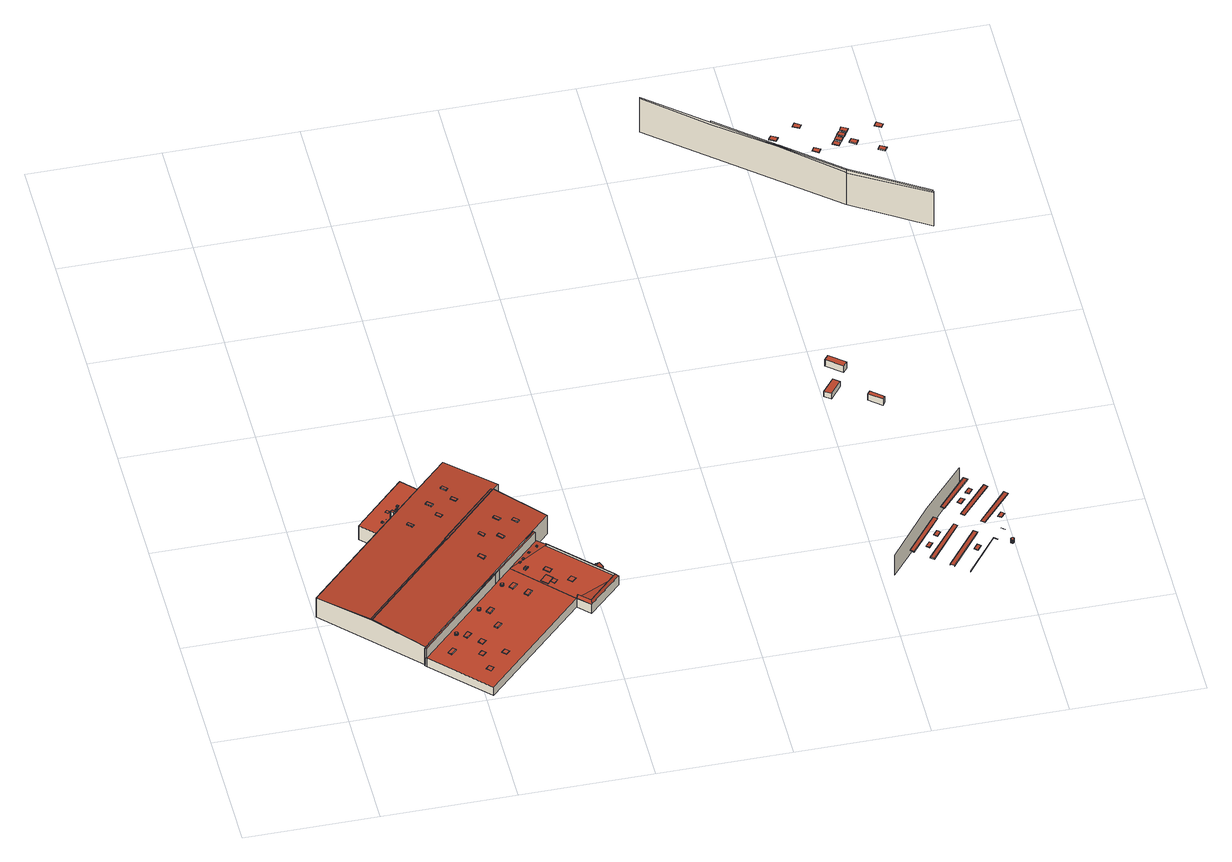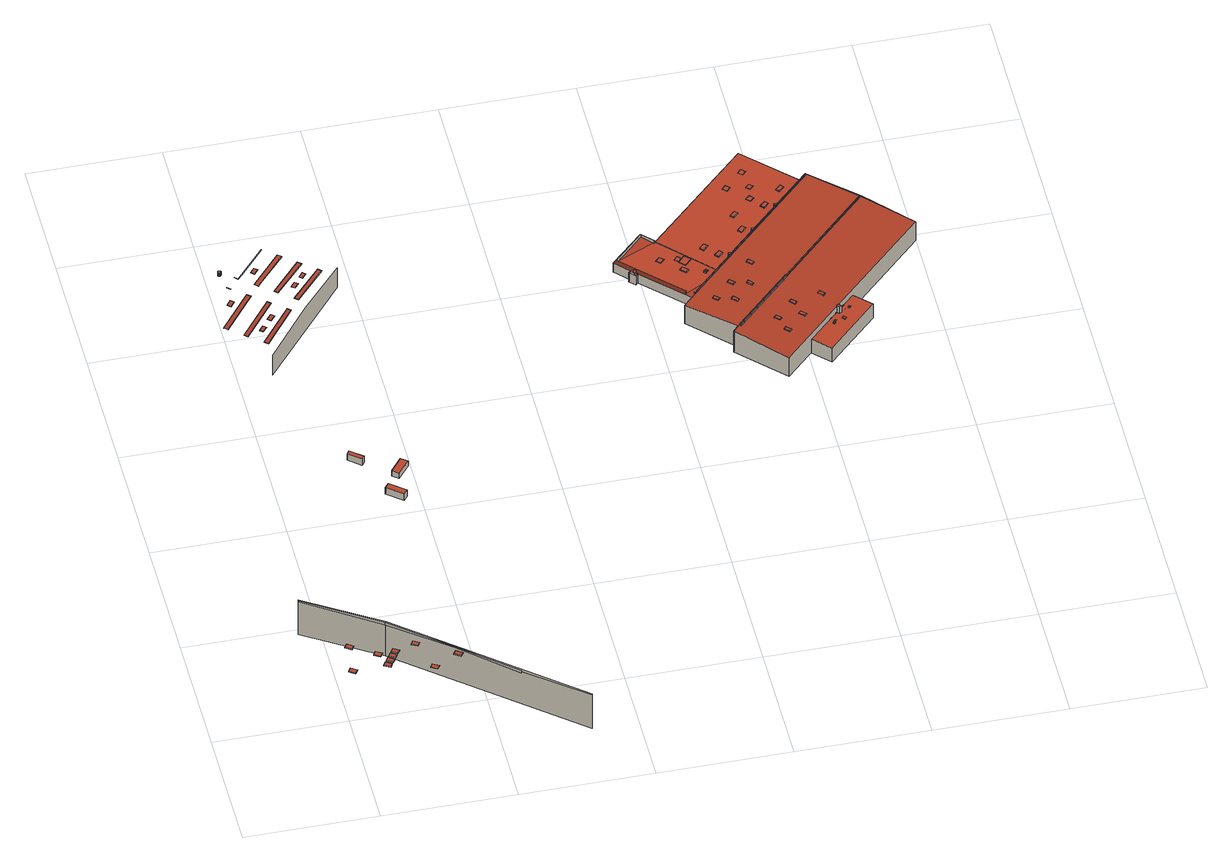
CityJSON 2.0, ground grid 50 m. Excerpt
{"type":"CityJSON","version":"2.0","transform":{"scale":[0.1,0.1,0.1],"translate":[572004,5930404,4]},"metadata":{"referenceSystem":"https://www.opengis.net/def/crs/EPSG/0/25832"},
"CityObjects":{
"building1":{"type":"Building","attributes":{"Grundfläche 2D":"3746.104297","Grundhöhe NN":"5.662"},"children":["building1-1","building1-2","building1-3","building1-4","building1-5","building1-6","building1-7","building1-8","building1-9","building1-10"],"geometry":[{"type":"Solid","lod":"3","boundaries":[[[[0,1,2]],[[3,4,0,2,5]],[[2,6,7,5]],[[8,9,10,11,12,13,14]],[[15,16,8,14,17]],[[18,19,20,21,22,23,24,25,26,27,28]],[[26,25,29]],[[26,29,30]],[[31,32,33,34,35,36,37,38,39,21,20]],[[35,29,36]],[[30,29,35]],[[7,6,37,36]],[[7,36,29,5]],[[25,3,5,29]],[[23,0,4,3,25,24]],[[12,11,22,21]],[[39,17,14,13,12,21]],[[15,17,39,38]],[[37,6,2,1,0,23,22,11,10,9,8,16,15,38]],[[40,41,42,19,18,28,27,26,43,44]],[[20,19,42,45]],[[31,20,45,46]],[[32,31,46,47]],[[48,49,35,34,33,32,47,50]],[[43,26,30,35,49]],[[40,44,43,49,48,50,47,46,45,42,41]]]],"semantics":{"surfaces":[{"type":"RoofSurface"},{"type":"WallSurface"},{"type":"GroundSurface"}],"values":[[0,0,0,0,0,0,0,0,0,0,0,1,1,1,1,1,1,1,1,1,1,1,1,1,1,2]]}}]},
"building1-1":{"type":"BuildingInstallation","parents":["building1"],"geometry":[{"type":"MultiSurface","lod":"3","boundaries":[[[51,52,53,54]],[[54,53,55,56]],[[51,54,56,57]],[[52,51,57,58]],[[53,52,58,55]]],"semantics":{"surfaces":[{"type":"RoofSurface"},{"type":"WallSurface"}],"values":[0,1,1,1,1]}}]},
"building1-2":{"type":"BuildingInstallation","parents":["building1"],"geometry":[{"type":"MultiSurface","lod":"3","boundaries":[[[59,60,61,62]],[[62,61,63,64]],[[59,62,64,65]],[[60,59,65,66]],[[61,60,66,63]]],"semantics":{"surfaces":[{"type":"RoofSurface"},{"type":"WallSurface"}],"values":[0,1,1,1,1]}}]},
"building1-3":{"type":"BuildingInstallation","parents":["building1"],"geometry":[{"type":"MultiSurface","lod":"3","boundaries":[[[67,68,69,70]],[[70,69,71,72]],[[67,70,72,73]],[[68,67,73,74]],[[69,68,74,71]]],"semantics":{"surfaces":[{"type":"RoofSurface"},{"type":"WallSurface"}],"values":[0,1,1,1,1]}}]},
"building1-4":{"type":"BuildingInstallation","parents":["building1"],"geometry":[{"type":"MultiSurface","lod":"3","boundaries":[[[75,76,77,78]],[[78,77,79,80]],[[75,78,80,81]],[[76,75,81,82]],[[77,76,82,79]]],"semantics":{"surfaces":[{"type":"RoofSurface"},{"type":"WallSurface"}],"values":[0,1,1,1,1]}}]},
"building1-5":{"type":"BuildingInstallation","parents":["building1"],"geometry":[{"type":"MultiSurface","lod":"3","boundaries":[[[83,84,85,86]],[[86,85,87,88]],[[83,86,88,89]],[[84,83,89,90]],[[85,84,90,87]]],"semantics":{"surfaces":[{"type":"RoofSurface"},{"type":"WallSurface"}],"values":[0,1,1,1,1]}}]},
"building1-6":{"type":"BuildingInstallation","parents":["building1"],"geometry":[{"type":"MultiSurface","lod":"3","boundaries":[[[91,92,93,94]],[[95,96,94,93]],[[91,94,96,97]],[[92,91,97,98]],[[98,95,93,92]]],"semantics":{"surfaces":[{"type":"RoofSurface"},{"type":"WallSurface"}],"values":[0,1,1,1,1]}}]},
"building1-7":{"type":"BuildingInstallation","parents":["building1"],"geometry":[{"type":"MultiSurface","lod":"3","boundaries":[[[99,100,101,102]],[[102,101,103,104]],[[99,102,104,105]],[[100,99,105,106]],[[101,100,106,103]]],"semantics":{"surfaces":[{"type":"RoofSurface"},{"type":"WallSurface"}],"values":[0,1,1,1,1]}}]},
"building1-8":{"type":"BuildingInstallation","parents":["building1"],"geometry":[{"type":"MultiSurface","lod":"3","boundaries":[[[107,108,109,110]],[[110,109,111,112]],[[107,110,112,113]],[[108,107,113,114]],[[109,108,114,111]]],"semantics":{"surfaces":[{"type":"RoofSurface"},{"type":"WallSurface"}],"values":[0,1,1,1,1]}}]},
"building1-9":{"type":"BuildingInstallation","parents":["building1"],"geometry":[{"type":"MultiSurface","lod":"3","boundaries":[[[115,116,117,118]],[[118,117,119,120]],[[120,121,115,118]],[[116,115,121,122]],[[117,116,122,119]]],"semantics":{"surfaces":[{"type":"RoofSurface"},{"type":"WallSurface"}],"values":[0,1,1,1,1]}}]},
"building1-10":{"type":"BuildingInstallation","parents":["building1"],"geometry":[{"type":"MultiSurface","lod":"3","boundaries":[[[123,124,125,126]],[[126,125,127,128]],[[123,126,128,129]],[[124,123,129,130]],[[125,124,130,127]]],"semantics":{"surfaces":[{"type":"RoofSurface"},{"type":"WallSurface"}],"values":[0,1,1,1,1]}}]},
"building2":{"type":"Building","attributes":{"Grundfläche 2D":"238.894731","Grundhöhe NN":"5.705"},"children":["building2-1","building2-2","building2-3","building2-4","building2-5","building2-6","building2-7","building2-8","building2-9","building2-10"],"geometry":[{"type":"Solid","lod":"3","boundaries":[[[[131,132,133,134,135,136,137,138,139,140,141,142,143,144]],[[140,139,145,146]],[[141,140,146,147]],[[142,141,147,148]],[[50,145,139,138,137,136,135,134,133,132,131,144,143,142,148,48]],[[50,48,148,147,146,145]]]],"semantics":{"surfaces":[{"type":"RoofSurface"},{"type":"WallSurface"},{"type":"GroundSurface"}],"values":[[0,1,1,1,1,2]]}}]},
"building2-1":{"type":"BuildingInstallation","parents":["building2"],"geometry":[{"type":"MultiSurface","lod":"3","boundaries":[[[149,150,151,152]],[[131,132,152,151]],[[132,153,149,152]],[[150,149,153,154]],[[154,131,151,150]]],"semantics":{"surfaces":[{"type":"RoofSurface"},{"type":"WallSurface"}],"values":[0,1,1,1,1]}}]},
"building2-2":{"type":"BuildingInstallation","parents":["building2"],"geometry":[{"type":"MultiSurface","lod":"3","boundaries":[[[155,156,157,158]],[[137,138,158,157]],[[138,159,155,158]],[[156,155,159,160]],[[160,137,157,156]]],"semantics":{"surfaces":[{"type":"RoofSurface"},{"type":"WallSurface"}],"values":[0,1,1,1,1]}}]},
"building2-3":{"type":"BuildingInstallation","parents":["building2"],"geometry":[{"type":"MultiSurface","lod":"3","boundaries":[[[161,162,163,164,165]],[[133,134,165,164]],[[166,162,161,165,134,167]],[[163,162,166,168]],[[164,163,168,133]]],"semantics":{"surfaces":[{"type":"RoofSurface"},{"type":"WallSurface"}],"values":[0,1,1,1,1]}}]},
"building2-4":{"type":"BuildingInstallation","parents":["building2"],"geometry":[{"type":"MultiSurface","lod":"3","boundaries":[[[169,170,171,172]],[[172,171,173,174]],[[169,172,174,175]],[[170,169,175,176]],[[171,170,176,173]]],"semantics":{"surfaces":[{"type":"RoofSurface"},{"type":"WallSurface"}],"values":[0,1,1,1,1]}}]},
"building2-5":{"type":"BuildingInstallation","parents":["building2"],"geometry":[{"type":"MultiSurface","lod":"3","boundaries":[[[177,178,179,180]],[[135,136,180,179]],[[181,135,179,178]],[[136,182,177,180]],[[178,177,182,181]]],"semantics":{"surfaces":[{"type":"RoofSurface"},{"type":"WallSurface"}],"values":[0,1,1,1,1]}}]},
"building2-6":{"type":"BuildingInstallation","parents":["building2"],"geometry":[{"type":"MultiSurface","lod":"3","boundaries":[[[183,184,185,186]],[[143,144,186,185]],[[144,187,183,186]],[[184,183,187,188]],[[188,143,185,184]]],"semantics":{"surfaces":[{"type":"RoofSurface"},{"type":"WallSurface"}],"values":[0,1,1,1,1]}}]},
"building2-7":{"type":"BuildingInstallation","parents":["building2"],"geometry":[{"type":"MultiSurface","lod":"3","boundaries":[[[189,190,191,192]],[[192,191,193,194]],[[189,192,194,195]],[[190,189,195,196]],[[191,190,196,193]]],"semantics":{"surfaces":[{"type":"RoofSurface"},{"type":"WallSurface"}],"values":[0,1,1,1,1]}}]},
"building2-8":{"type":"BuildingInstallation","parents":["building2"],"geometry":[{"type":"MultiSurface","lod":"3","boundaries":[[[197,198,199,200]],[[200,199,201,202]],[[202,203,197,200]],[[203,204,198,197]],[[199,198,204,201]]],"semantics":{"surfaces":[{"type":"RoofSurface"},{"type":"WallSurface"}],"values":[0,1,1,1,1]}}]},
"building2-9":{"type":"BuildingInstallation","parents":["building2"],"geometry":[{"type":"MultiSurface","lod":"3","boundaries":[[[205,206,207,208]]],"semantics":{"surfaces":[{"type":"RoofSurface"}],"values":[0]}}]},
"building2-10":{"type":"BuildingInstallation","parents":["building2"],"geometry":[{"type":"MultiSurface","lod":"3","boundaries":[[[209,210,211,212,213]],[[211,210,214,215]],[[212,211,215,216]],[[213,212,216,217]],[[214,210,209,213,217,218]]],"semantics":{"surfaces":[{"type":"RoofSurface"},{"type":"WallSurface"}],"values":[0,1,1,1,1]}}]},
"building3":{"type":"Building","attributes":{"Grundfläche 2D":"1580.472738","Grundhöhe NN":"5.820"},"children":["building3-1","building3-2","building3-3","building3-4","building3-5","building3-6","building3-7","building3-8","building3-9","building3-10","building3-11","building3-12","building3-13","building3-14"],"geometry":[{"type":"MultiSurface","lod":"3","boundaries":[[[219,220,221,222]],[[223,224,220]],[[224,221,220]],[[225,224,223]],[[226,227,228,229,230,231,232,233]],[[234,231,219,222]],[[231,230,220,219]],[[223,229,228,225]],[[228,235,236,234,222,221,224,225]],[[226,233,237,238]],[[239,240,241,236,235,228,227,226,238,242]],[[234,236,241,243]],[[231,234,243,244]],[[232,231,244,245]],[[233,232,245,237]],[[244,243,241,240,239,242,238,237,245]]],"semantics":{"surfaces":[{"type":"RoofSurface"},{"type":"WallSurface"},{"type":"GroundSurface"}],"values":[0,0,0,0,0,1,1,1,1,1,1,1,1,1,1,2]}}]},
"building3-1":{"type":"BuildingInstallation","parents":["building3"],"geometry":[{"type":"MultiSurface","lod":"3","boundaries":[[[246,247,248,249]],[[249,248,250,251]],[[246,249,251,252]],[[247,246,252,253]],[[248,247,253,250]]],"semantics":{"surfaces":[{"type":"RoofSurface"},{"type":"WallSurface"}],"values":[0,1,1,1,1]}}]},
"building3-2":{"type":"BuildingInstallation","parents":["building3"],"geometry":[{"type":"MultiSurface","lod":"3","boundaries":[[[254,255,256,257]],[[257,256,258,259]],[[254,257,259,260]],[[255,254,260,261]],[[256,255,261,258]]],"semantics":{"surfaces":[{"type":"RoofSurface"},{"type":"WallSurface"}],"values":[0,1,1,1,1]}}]},
"building3-3":{"type":"BuildingInstallation","parents":["building3"],"geometry":[{"type":"MultiSurface","lod":"3","boundaries":[[[262,263,264,265]],[[265,264,266,267]],[[262,265,267,268]],[[263,262,268,269]],[[264,263,269,266]]],"semantics":{"surfaces":[{"type":"RoofSurface"},{"type":"WallSurface"}],"values":[0,1,1,1,1]}}]},
"building3-4":{"type":"BuildingInstallation","parents":["building3"],"geometry":[{"type":"MultiSurface","lod":"3","boundaries":[[[270,271,272,273]],[[273,272,274,275]],[[270,273,275,276]],[[276,277,271,270]],[[277,274,272,271]]],"semantics":{"surfaces":[{"type":"RoofSurface"},{"type":"WallSurface"}],"values":[0,1,1,1,1]}}]},
"building3-5":{"type":"BuildingInstallation","parents":["building3"],"geometry":[{"type":"MultiSurface","lod":"3","boundaries":[[[278,279,280,281]],[[282,283,281,280]],[[278,281,283,284]],[[279,278,284,285]],[[285,282,280,279]]],"semantics":{"surfaces":[{"type":"RoofSurface"},{"type":"WallSurface"}],"values":[0,1,1,1,1]}}]},
"building3-6":{"type":"BuildingInstallation","parents":["building3"],"geometry":[{"type":"MultiSurface","lod":"3","boundaries":[[[286,287,288,289,290,291,292,293,294,295,296,297,298,299,300,301,302,303,304,305,306,307,308,309,310,311,312,313,314,315,316,317,318,319,320,321,322,323]],[[289,288,324,325]],[[290,289,325,326]],[[291,290,326,327]],[[286,323,328,329]],[[287,286,329,330]],[[288,287,330,324]],[[292,291,327,331]],[[293,292,331,332]],[[294,293,332,333]],[[295,294,333,334]],[[296,295,334,335]],[[297,296,335,336]],[[298,297,336,337]],[[299,298,337,338]],[[300,299,338,339]],[[301,300,339,340]],[[302,301,340,341]],[[303,302,341,342]],[[304,303,342,343]],[[305,304,343,344]],[[306,305,344,345]],[[307,306,345,346]],[[308,307,346,347]],[[309,308,347,348]],[[310,309,348,349]],[[311,310,349,350]],[[312,311,350,351]],[[313,312,351,352]],[[314,313,352,353]],[[315,314,353,354]],[[316,315,354,355]],[[317,316,355,356]],[[318,317,356,357]],[[319,318,357,358]],[[320,319,358,359]],[[321,320,359,360]],[[322,321,360,361]],[[323,322,361,328]]],"semantics":{"surfaces":[{"type":"RoofSurface"},{"type":"WallSurface"}],"values":[0,1,1,1,1,1,1,1,1,1,1,1,1,1,1,1,1,1,1,1,1,1,1,1,1,1,1,1,1,1,1,1,1,1,1,1,1,1,1]}}]},
"building3-7":{"type":"BuildingInstallation","parents":["building3"],"geometry":[{"type":"MultiSurface","lod":"3","boundaries":[[[362,363,364,365]],[[365,364,366,367]],[[362,365,367,368]],[[363,362,368,369]],[[364,363,369,366]]],"semantics":{"surfaces":[{"type":"RoofSurface"},{"type":"WallSurface"}],"values":[0,1,1,1,1]}}]},
"building3-8":{"type":"BuildingInstallation","parents":["building3"],"geometry":[{"type":"MultiSurface","lod":"3","boundaries":[[[370,371,372,373,374,375,376,377,378,379,380,381,382,383,384,385,386,387,388,389,390,391,392,393,394,395,396,397,398,399,400,401,402,403,404,405,406,407]],[[374,373,408,409]],[[370,407,410,411]],[[371,370,411,412]],[[372,371,412,413]],[[373,372,413,408]],[[375,374,409,414]],[[376,375,414,415]],[[377,376,415,416]],[[378,377,416,417]],[[379,378,417,418]],[[380,379,418,419]],[[381,380,419,420]],[[382,381,420,421]],[[383,382,421,422]],[[384,383,422,423]],[[385,384,423,424]],[[386,385,424,425]],[[387,386,425,426]],[[388,387,426,427]],[[389,388,427,428]],[[390,389,428,429]],[[391,390,429,430]],[[392,391,430,431]],[[393,392,431,432]],[[394,393,432,433]],[[395,394,433,434]],[[396,395,434,435]],[[397,396,435,436]],[[398,397,436,437]],[[399,398,437,438]],[[400,399,438,439]],[[401,400,439,440]],[[402,401,440,441]],[[403,402,441,442]],[[404,403,442,443]],[[405,404,443,444]],[[406,405,444,445]],[[407,406,445,410]]],"semantics":{"surfaces":[{"type":"RoofSurface"},{"type":"WallSurface"}],"values":[0,1,1,1,1,1,1,1,1,1,1,1,1,1,1,1,1,1,1,1,1,1,1,1,1,1,1,1,1,1,1,1,1,1,1,1,1,1,1]}}]},
"building3-9":{"type":"BuildingInstallation","parents":["building3"],"geometry":[{"type":"MultiSurface","lod":"3","boundaries":[[[446,220,447,448,449,450,451,452]],[[448,453,454,449]],[[450,449,454,455]],[[451,450,455,456]],[[229,223,446,452,457]],[[456,457,452,451]],[[220,446,223]],[[447,220,230,458]],[[458,453,448,447]]],"semantics":{"surfaces":[{"type":"RoofSurface"},{"type":"WallSurface"}],"values":[0,1,1,1,1,1,1,1,1]}}]},
"building3-10":{"type":"BuildingInstallation","parents":["building3"],"geometry":[{"type":"MultiSurface","lod":"3","boundaries":[[[459,460,461,462]],[[462,461,463,464]],[[459,462,464,465]],[[460,459,465,466]],[[461,460,466,463]]],"semantics":{"surfaces":[{"type":"RoofSurface"},{"type":"WallSurface"}],"values":[0,1,1,1,1]}}]},
"building3-11":{"type":"BuildingInstallation","parents":["building3"],"geometry":[{"type":"MultiSurface","lod":"3","boundaries":[[[467,468,469,470]],[[470,469,471,472]],[[467,470,472,473]],[[468,467,473,474]],[[469,468,474,471]]],"semantics":{"surfaces":[{"type":"RoofSurface"},{"type":"WallSurface"}],"values":[0,1,1,1,1]}}]},
"building3-12":{"type":"BuildingInstallation","parents":["building3"],"geometry":[{"type":"MultiSurface","lod":"3","boundaries":[[[475,476,477,478]],[[479,480,478,477]],[[475,478,480,481]],[[476,475,481,482]],[[482,479,477,476]]],"semantics":{"surfaces":[{"type":"RoofSurface"},{"type":"WallSurface"}],"values":[0,1,1,1,1]}}]},
"building3-13":{"type":"BuildingInstallation","parents":["building3"],"geometry":[{"type":"MultiSurface","lod":"3","boundaries":[[[483,484,485,486,487,488,489,490,491,492,493,494,495,496,497,498,499,500,501,502,503,504,505,506,507,508,509,510,511,512,513,514,515]],[[489,488,516,517]],[[486,485,518,519]],[[487,486,519,520]],[[488,487,520,516]],[[490,489,517,521]],[[491,490,521,522]],[[492,491,522,523]],[[493,492,523,524]],[[494,493,524,525]],[[495,494,525,526]],[[496,495,526,527]],[[497,496,527,528]],[[498,497,528,529]],[[499,498,529,530]],[[500,499,530,531]],[[501,500,531,532]],[[502,501,532,533]],[[503,502,533,534]],[[504,503,534,535]],[[505,504,535,536]],[[506,505,536,537]],[[507,506,537,538]],[[508,507,538,539]],[[509,508,539,540]],[[510,509,540,541]],[[511,510,541,542]],[[512,511,542,543]],[[513,512,543,544]],[[514,513,544,545]],[[515,514,545,546]],[[483,515,546,547]],[[484,483,547,548]],[[485,484,548,518]]],"semantics":{"surfaces":[{"type":"RoofSurface"},{"type":"WallSurface"}],"values":[0,1,1,1,1,1,1,1,1,1,1,1,1,1,1,1,1,1,1,1,1,1,1,1,1,1,1,1,1,1,1,1,1,1]}}]},
"building3-14":{"type":"BuildingInstallation","parents":["building3"],"geometry":[{"type":"MultiSurface","lod":"3","boundaries":[[[549,550,551,552]],[[552,551,553,554]],[[549,552,554,555]],[[550,549,555,556]],[[551,550,556,553]]],"semantics":{"surfaces":[{"type":"RoofSurface"},{"type":"WallSurface"}],"values":[0,1,1,1,1]}}]},
"building4":{"type":"Building","attributes":{"Grundfläche 2D":"615.663762","Grundhöhe NN":"5.752"},"children":["building4-1","building4-2","building4-3","building4-4","building4-5","building4-6","building4-7","building4-8","building4-9"],"geometry":[{"type":"MultiSurface","lod":"3","boundaries":[[[557,558,559,560]],[[558,561,562,563,559]],[[564,565,562,561]],[[566,567,568,565]],[[564,569,570,571]],[[564,571,565]],[[572,566,570]],[[566,571,570]],[[565,571,566]],[[573,574,575]],[[576,577,567,578,579,580,581,582,583]],[[574,573,584,585,567,577,576,583,582,581,233,586],[587,588,589,590]],[[591,592,593,594]],[[595,596,597,598,599,600]],[[586,233,557,560]],[[558,557,233]],[[572,570,569]],[[568,567,585]],[[562,565,568,585,584]],[[575,559,563,562,584,573]],[[574,586,560,559,575]],[[592,591,588,587]],[[587,590,593,592]],[[594,593,590,589]],[[589,588,591,594]],[[597,601,602,581,580,599,598]],[[580,579,600,599]],[[579,226,238,242,596,595,600]],[[242,601,597,596]],[[558,233,237,603]],[[237,233,581,226,238,602]],[[561,558,603,604]],[[564,561,604,605]],[[569,564,605,606]],[[572,569,606,607]],[[566,572,607,608]],[[609,578,567,566,608,610]],[[238,226,579,578,609,611]],[[606,605,604,603,237,602,238,611,609,610,608,607]]],"semantics":{"surfaces":[{"type":"RoofSurface"},{"type":"WallSurface"},{"type":"GroundSurface"}],"values":[0,0,0,0,0,0,0,0,0,0,0,0,0,0,1,1,1,1,1,1,1,1,1,1,1,1,1,1,1,1,1,1,1,1,1,1,1,1,2]}}]},
"building4-1":{"type":"BuildingInstallation","parents":["building4"],"geometry":[{"type":"MultiSurface","lod":"3","boundaries":[[[612,613,614,615,616]],[[617,618,612,616]],[[618,619,576,620,614,613,612]],[[621,615,614,620,577]],[[621,617,616,615]]],"semantics":{"surfaces":[{"type":"RoofSurface"},{"type":"WallSurface"}],"values":[0,1,1,1,1]}}]},
"building4-2":{"type":"BuildingInstallation","parents":["building4"],"geometry":[{"type":"MultiSurface","lod":"3","boundaries":[[[622,623,624,625]],[[624,623,626,627]],[[625,624,627,628]],[[622,625,628,629]],[[623,622,629,626]]],"semantics":{"surfaces":[{"type":"RoofSurface"},{"type":"WallSurface"}],"values":[0,1,1,1,1]}}]},
"building4-3":{"type":"BuildingInstallation","parents":["building4"],"geometry":[{"type":"MultiSurface","lod":"3","boundaries":[[[630,631,632,633]],[[633,632,634,635]],[[630,633,635,636]],[[631,630,636,637]],[[632,631,637,634]]],"semantics":{"surfaces":[{"type":"RoofSurface"},{"type":"WallSurface"}],"values":[0,1,1,1,1]}}]},
"building4-4":{"type":"BuildingInstallation","parents":["building4"],"geometry":[{"type":"MultiSurface","lod":"3","boundaries":[[[638,639,640,641]],[[641,640,642,643]],[[638,641,643,644]],[[639,638,644,645]],[[640,639,645,642]]],"semantics":{"surfaces":[{"type":"RoofSurface"},{"type":"WallSurface"}],"values":[0,1,1,1,1]}}]},
"building4-5":{"type":"BuildingInstallation","parents":["building4"],"geometry":[{"type":"MultiSurface","lod":"3","boundaries":[[[646,647,648,649]],[[649,648,650,651]],[[646,649,651,652]],[[647,646,652,653]],[[648,647,653,650]]],"semantics":{"surfaces":[{"type":"RoofSurface"},{"type":"WallSurface"}],"values":[0,1,1,1,1]}}]},
"building4-6":{"type":"BuildingInstallation","parents":["building4"],"geometry":[{"type":"MultiSurface","lod":"3","boundaries":[[[654,655,656,657]],[[657,656,658,659]],[[654,657,659,660]],[[655,654,660,661]],[[656,655,661,658]]],"semantics":{"surfaces":[{"type":"RoofSurface"},{"type":"WallSurface"}],"values":[0,1,1,1,1]}}]},
"building4-7":{"type":"BuildingInstallation","parents":["building4"],"geometry":[{"type":"MultiSurface","lod":"3","boundaries":[[[662,663,664,665]],[[666,664,663,667,582]],[[583,667,663,662,668]],[[666,669,665,664]],[[669,668,662,665]]],"semantics":{"surfaces":[{"type":"RoofSurface"},{"type":"WallSurface"}],"values":[0,1,1,1,1]}}]},
"building4-8":{"type":"BuildingInstallation","parents":["building4"],"geometry":[{"type":"MultiSurface","lod":"3","boundaries":[[[670,671,672,673]],[[670,673,674,675]],[[676,674,673,672]],[[675,677,671,670]],[[672,671,677,676]]],"semantics":{"surfaces":[{"type":"RoofSurface"},{"type":"WallSurface"}],"values":[0,1,1,1,1]}}]},
"building4-9":{"type":"BuildingInstallation","parents":["building4"],"geometry":[{"type":"MultiSurface","lod":"3","boundaries":[[[678,679,680,681]],[[681,680,682,683]],[[678,681,683,684]],[[679,678,684,685]],[[680,679,685,682]]],"semantics":{"surfaces":[{"type":"RoofSurface"},{"type":"WallSurface"}],"values":[0,1,1,1,1]}}]},
"building5":{"type":"Building","attributes":{"Grundfläche 2D":"13745.719091","Grundhöhe NN":"4.508"},"children":["building5-1","building5-2","building5-3","building5-4","building5-5","building5-6","building5-7"],"geometry":[{"type":"MultiSurface","lod":"3","boundaries":[[[686,687,688,689]],[[690,691,692,693]],[[687,694,695,688]],[[694,687,686,696]],[[696,686,689,697]],[[691,698,699,692]],[[698,691,690,700]],[[700,690,693,701]],[[702,703,704,705]],[[694,696,697,695]],[[706,707,703,702,708]],[[709,705,704,710,711]],[[712,713,714,715,716]],[[698,700,701,699]],[[717,718,719,720]],[[721,722,723,724,725]],[[707,710,704,703]],[[726,727,728,729]],[[718,730,731,719]],[[732,725,724,733]],[[734,735,736,737]],[[730,718,717,738]],[[738,717,720,739]],[[727,740,741,728]],[[742,743,744,745]],[[740,727,726,746]],[[746,726,729,747]],[[735,748,749,736]],[[730,738,739,731]],[[748,735,734,750]],[[750,734,737,751]],[[740,746,747,741]]],"semantics":{"surfaces":[{"type":"WallSurface"},{"type":"RoofSurface"}],"values":[0,0,0,1,0,0,1,0,1,0,0,0,0,0,0,0,0,0,0,0,0,1,0,0,0,1,0,0,0,1,0,0]}}]},
"building5-1":{"type":"BuildingInstallation","parents":["building5"],"geometry":[{"type":"MultiSurface","lod":"3","boundaries":[[[752,753,754,755]],[[755,754,756,757]],[[752,755,757,758]],[[753,752,758,759]],[[754,753,759,756]]],"semantics":{"surfaces":[{"type":"RoofSurface"},{"type":"WallSurface"}],"values":[0,1,1,1,1]}}]},
"building5-2":{"type":"BuildingInstallation","parents":["building5"],"geometry":[{"type":"MultiSurface","lod":"3","boundaries":[[[760,761,762,763]],[[763,762,764,765]],[[760,763,765,766]],[[761,760,766,767]],[[762,761,767,764]]],"semantics":{"surfaces":[{"type":"RoofSurface"},{"type":"WallSurface"}],"values":[0,1,1,1,1]}}]},
"building5-3":{"type":"BuildingInstallation","parents":["building5"],"geometry":[{"type":"MultiSurface","lod":"3","boundaries":[[[768,769,770,771]],[[771,770,772,773]],[[768,771,773,774]],[[769,768,774,775]],[[770,769,775,772]]],"semantics":{"surfaces":[{"type":"RoofSurface"},{"type":"WallSurface"}],"values":[0,1,1,1,1]}}]},
"building5-4":{"type":"BuildingInstallation","parents":["building5"],"geometry":[{"type":"MultiSurface","lod":"3","boundaries":[[[776,777,778,779]],[[779,778,780,781]],[[776,779,781,782]],[[777,776,782,783]],[[778,777,783,780]]],"semantics":{"surfaces":[{"type":"RoofSurface"},{"type":"WallSurface"}],"values":[0,1,1,1,1]}}]},
"building5-5":{"type":"BuildingInstallation","parents":["building5"],"geometry":[{"type":"MultiSurface","lod":"3","boundaries":[[[784,785,786,787]],[[787,786,788,789]],[[784,787,789,790]],[[785,784,790,791]],[[786,785,791,788]]],"semantics":{"surfaces":[{"type":"RoofSurface"},{"type":"WallSurface"}],"values":[0,1,1,1,1]}}]},
"building5-6":{"type":"BuildingInstallation","parents":["building5"],"geometry":[{"type":"MultiSurface","lod":"3","boundaries":[[[792,793,794,795,796,797,798,799,800,801,802,803,804,805,806,807,808,809,810,811,812,813,814,815,816,817,818,819,820,821,822,823,824,825,826,827,828,829,830,831,832,833,834,835,836,837,838]],[[839,840,794,793]],[[840,841,795,794]],[[842,843,837,836]],[[843,844,838,837]],[[844,845,792,838]],[[845,846,792]],[[846,839,793,792]],[[841,847,796,795]],[[847,848,797,796]],[[848,849,798,797]],[[849,850,799,798]],[[850,851,800,799]],[[851,852,801,800]],[[852,853,802,801]],[[853,854,803,802]],[[854,855,804,803]],[[855,856,805,804]],[[856,857,806,805]],[[857,858,807,806]],[[858,859,808,807]],[[859,860,809,808]],[[860,861,810,809]],[[861,862,811,810]],[[862,863,812,811]],[[863,864,813,812]],[[864,865,814,813]],[[865,866,815,814]],[[866,867,816,815]],[[867,868,817,816]],[[868,869,818,817]],[[869,870,819,818]],[[870,871,820,819]],[[871,872,821,820]],[[872,873,822,821]],[[873,874,823,822]],[[874,875,824,823]],[[875,876,825,824]],[[876,877,826,825]],[[877,878,827,826]],[[878,879,880,829,828,827]],[[880,881,830,829]],[[881,882,831,830]],[[882,883,832,831]],[[883,884,833,832]],[[884,885,834,833]],[[885,886,835,834]],[[886,842,836,835]]],"semantics":{"surfaces":[{"type":"RoofSurface"},{"type":"WallSurface"}],"values":[0,1,1,1,1,1,1,1,1,1,1,1,1,1,1,1,1,1,1,1,1,1,1,1,1,1,1,1,1,1,1,1,1,1,1,1,1,1,1,1,1,1,1,1,1,1,1,1]}}]},
"building5-7":{"type":"BuildingInstallation","parents":["building5"],"geometry":[{"type":"MultiSurface","lod":"3","boundaries":[[[887,888,889,890]],[[890,889,891,892]],[[887,890,892,893]],[[888,887,893,894]],[[889,888,894,891]]],"semantics":{"surfaces":[{"type":"RoofSurface"},{"type":"WallSurface"}],"values":[0,1,1,1,1]}}]},
"building6":{"type":"Building","attributes":{"Grundfläche 2D":"20.773223","Grundhöhe NN":"4.508"},"geometry":[{"type":"Solid","lod":"3","boundaries":[[[[895,896,897,898]],[[899,900,898,897]],[[900,901,895,898]],[[901,902,896,895]],[[902,899,897,896]],[[902,901,900,899]]]],"semantics":{"surfaces":[{"type":"RoofSurface"},{"type":"WallSurface"},{"type":"GroundSurface"}],"values":[[0,1,1,1,1,2]]}}]},
"building7":{"type":"Building","attributes":{"Grundfläche 2D":"17.848055","Grundhöhe NN":"4.496"},"geometry":[{"type":"Solid","lod":"3","boundaries":[[[[903,904,905,906]],[[907,908,906,905]],[[908,909,903,906]],[[909,910,904,903]],[[910,907,905,904]],[[910,909,908,907]]]],"semantics":{"surfaces":[{"type":"RoofSurface"},{"type":"WallSurface"},{"type":"GroundSurface"}],"values":[[0,1,1,1,1,2]]}}]},
"building8":{"type":"Building","attributes":{"Grundfläche 2D":"9.782634","Grundhöhe NN":"4.508"},"geometry":[{"type":"Solid","lod":"3","boundaries":[[[[911,912,913,914]],[[915,916,914,913]],[[916,917,911,914]],[[917,918,912,911]],[[918,915,913,912]],[[918,917,916,915]]]],"semantics":{"surfaces":[{"type":"RoofSurface"},{"type":"WallSurface"},{"type":"GroundSurface"}],"values":[[0,1,1,1,1,2]]}}]},
"building9":{"type":"Building","attributes":{"Grundfläche 2D":"20958.267702","Grundhöhe NN":"5.022"},"children":["building9-1","building9-2","building9-3","building9-4","building9-5","building9-6","building9-7","building9-8","building9-9","building9-10"],"geometry":[{"type":"MultiSurface","lod":"3","boundaries":[[[919,920,921,922,923,924]],[[925,922,921,920,919,926]],[[927,928,929,930,931,932,933,934,935]],[[936,934,933,937]],[[919,938,939,940,941,926]],[[942,939,938,919,924,943]],[[944,936,937,945]]],"semantics":{"surfaces":[{"type":"WallSurface"}],"values":[0,0,0,0,0,0,0]}}]},
"building9-1":{"type":"BuildingInstallation","parents":["building9"],"geometry":[{"type":"MultiSurface","lod":"3","boundaries":[[[946,947,948,949]],[[949,948,950,951]],[[946,949,951,952]],[[947,946,952,953]],[[948,947,953,950]]],"semantics":{"surfaces":[{"type":"RoofSurface"},{"type":"WallSurface"}],"values":[0,1,1,1,1]}}]},
"building9-2":{"type":"BuildingInstallation","parents":["building9"],"geometry":[{"type":"MultiSurface","lod":"3","boundaries":[[[954,955,956,957]],[[958,959,957,956]],[[954,957,959,960]],[[955,954,960,961]],[[956,955,961,958]]],"semantics":{"surfaces":[{"type":"RoofSurface"},{"type":"WallSurface"}],"values":[0,1,1,1,1]}}]},
"building9-3":{"type":"BuildingInstallation","parents":["building9"],"geometry":[{"type":"MultiSurface","lod":"3","boundaries":[[[962,963,964,965]],[[965,964,966,967]],[[962,965,967,968]],[[963,962,968,969]],[[964,963,969,966]]],"semantics":{"surfaces":[{"type":"RoofSurface"},{"type":"WallSurface"}],"values":[0,1,1,1,1]}}]},
"building9-4":{"type":"BuildingInstallation","parents":["building9"],"geometry":[{"type":"MultiSurface","lod":"3","boundaries":[[[970,971,972,973]],[[973,972,974,975]],[[970,973,975,976]],[[971,970,976,977]],[[972,971,977,974]]],"semantics":{"surfaces":[{"type":"RoofSurface"},{"type":"WallSurface"}],"values":[0,1,1,1,1]}}]},
"building9-5":{"type":"BuildingInstallation","parents":["building9"],"geometry":[{"type":"MultiSurface","lod":"3","boundaries":[[[978,979,980,981]],[[981,980,982,983]],[[978,981,983,984]],[[979,978,984,985]],[[980,979,985,982]]],"semantics":{"surfaces":[{"type":"RoofSurface"},{"type":"WallSurface"}],"values":[0,1,1,1,1]}}]},
"building9-6":{"type":"BuildingInstallation","parents":["building9"],"geometry":[{"type":"MultiSurface","lod":"3","boundaries":[[[986,987,988,989]],[[989,988,990,991]],[[986,989,991,992]],[[987,986,992,993]],[[988,987,993,990]]],"semantics":{"surfaces":[{"type":"RoofSurface"},{"type":"WallSurface"}],"values":[0,1,1,1,1]}}]},
"building9-7":{"type":"BuildingInstallation","parents":["building9"],"geometry":[{"type":"MultiSurface","lod":"3","boundaries":[[[994,995,996,997]],[[997,996,998,999]],[[994,997,999,1000]],[[995,994,1000,1001]],[[996,995,1001,998]]],"semantics":{"surfaces":[{"type":"RoofSurface"},{"type":"WallSurface"}],"values":[0,1,1,1,1]}}]},
"building9-8":{"type":"BuildingInstallation","parents":["building9"],"geometry":[{"type":"MultiSurface","lod":"3","boundaries":[[[1002,1003,1004,1005]],[[1005,1004,1006,1007]],[[1002,1005,1007,1008]],[[1003,1002,1008,1009]],[[1004,1003,1009,1006]]],"semantics":{"surfaces":[{"type":"RoofSurface"},{"type":"WallSurface"}],"values":[0,1,1,1,1]}}]},
"building9-9":{"type":"BuildingInstallation","parents":["building9"],"geometry":[{"type":"MultiSurface","lod":"3","boundaries":[[[1010,1011,1012,1013]],[[1014,1015,1011,1010]],[[1012,1011,1015,1016]],[[1017,1013,1012,1016]],[[1010,1013,1017,1014]]],"semantics":{"surfaces":[{"type":"RoofSurface"},{"type":"WallSurface"}],"values":[0,1,1,1,1]}}]},
"building9-10":{"type":"BuildingInstallation","parents":["building9"],"geometry":[{"type":"MultiSurface","lod":"3","boundaries":[[[1018,1019,1020,1021]],[[1021,1020,1022,1023]],[[1018,1021,1023,1024]],[[1019,1018,1024,1025]],[[1020,1019,1025,1022]]],"semantics":{"surfaces":[{"type":"RoofSurface"},{"type":"WallSurface"}],"values":[0,1,1,1,1]}}]}
},
"vertices":[
[515,719,121],[514,720,122],[513,721,123],[169,376,121],[173,380,121],[167,378,123],[511,723,121],[166,380,121],[513,721,125],[514,720,124],[515,719,124],[516,718,123],[729,930,123],[729,930,124],[726,933,125],[510,724,123],[511,723,124],[724,936,123],[662,546,106],[894,776,106],[735,936,120],[729,930,120],[516,718,119],[515,719,119],[173,380,119],[169,376,119],[325,212,106],[641,525,106],[642,525,106],[167,378,119],[164,375,119],[756,957,120],[593,1123,108],[350,883,108],[346,879,108],[2,539,108],[166,380,119],[511,723,119],[510,724,119],[724,936,119],[642,525,17],[662,546,17],[894,776,17],[325,212,17],[641,525,17],[735,936,17],[756,957,17],[593,1123,17],[346,879,17],[2,539,17],[350,883,17],
[704,716,115],[695,708,115],[712,690,115],[721,698,115],[712,690,110],[721,698,110],[704,716,111],[695,708,111],
[583,933,118],[575,925,118],[591,908,118],[600,917,118],[591,908,115],[600,917,115],[583,933,114],[575,925,114],
[616,629,115],[607,620,115],[624,602,115],[633,611,115],[624,602,110],[633,611,110],[616,629,111],[607,620,111],
[493,929,116],[484,921,116],[502,904,116],[510,912,116],[502,904,112],[510,912,112],[493,929,111],[484,921,111],
[774,784,115],[765,776,115],[782,759,115],[790,767,115],[782,759,110],[790,767,110],[774,784,112],[765,776,112],
[562,997,116],[554,989,116],[571,972,116],[579,980,116],[571,972,112],[579,980,112],[562,997,111],[554,989,111],
[514,866,118],[505,857,118],[522,840,118],[531,848,118],[522,840,115],[531,848,115],[514,866,114],[505,857,114],
[640,737,118],[632,729,118],[649,711,118],[657,720,118],[649,711,114],[657,720,114],[640,737,115],[632,729,115],
[404,841,115],[396,833,115],[413,816,115],[421,823,115],[413,816,112],[421,823,112],[404,841,111],[396,833,111],
[709,806,118],[701,798,118],[718,780,118],[727,788,118],[718,780,114],[727,788,114],[709,806,115],[701,798,115],
[350,883,84],[355,888,84],[365,898,84],[372,905,84],[375,908,84],[379,912,84],[397,930,84],[402,934,84],[490,1021,84],[428,1084,84],[236,894,84],[298,832,84],[342,875,84],[346,879,84],[490,1021,17],[428,1084,17],[236,894,17],[298,832,17],
[353,889,87],[349,885,87],[350,883,87],[355,888,87],[353,889,84],[349,885,84],
[400,936,87],[395,932,87],[397,930,87],[402,934,87],[400,936,84],[395,932,84],
[370,907,116],[362,915,115],[355,909,115],[365,898,116],[372,905,116],[362,915,84],[370,907,84],[355,909,84],
[351,948,86],[344,941,86],[353,932,86],[360,939,86],[353,932,84],[360,939,84],[351,948,84],[344,941,84],
[377,914,87],[373,910,87],[375,908,87],[379,912,87],[373,910,84],[377,914,84],
[344,881,87],[340,877,87],[342,875,87],[346,879,87],[344,881,84],[340,877,84],
[381,946,85],[385,942,85],[390,947,85],[386,950,85],[390,947,84],[386,950,84],[381,946,84],[385,942,84],
[322,894,89],[318,890,89],[322,886,89],[326,890,89],[322,886,84],[326,890,84],[322,894,84],[318,890,84],
[335,901,84],[339,897,84],[343,901,84],[339,904,84],
[390,955,89],[391,954,89],[396,959,89],[391,963,89],[387,959,89],[391,954,84],[396,959,84],[391,963,84],[387,959,84],[390,955,84],
[327,204,102],[647,520,104],[325,212,102],[322,209,102],[645,522,103],[641,525,102],[642,525,102],[711,594,58],[662,546,58],[642,525,58],[645,522,58],[647,520,58],[327,204,58],[526,4,58],[913,385,58],[322,209,58],[641,525,58],[325,212,58],[913,385,18],[711,594,18],[642,525,18],[641,525,18],[325,212,18],[662,546,18],[322,209,18],[327,204,18],[526,4,18],
[595,308,62],[606,297,62],[625,315,62],[614,326,62],[625,315,58],[614,326,58],[595,308,58],[606,297,58],
[407,212,62],[418,200,62],[438,219,62],[427,231,62],[438,219,58],[427,231,58],[407,212,58],[418,200,58],
[593,173,60],[607,159,60],[621,173,60],[607,187,60],[621,173,58],[607,187,58],[593,173,58],[607,159,58],
[604,406,63],[585,388,63],[597,376,63],[616,394,63],[597,376,58],[616,394,58],[604,406,58],[585,388,58],
[549,103,59],[535,117,59],[521,103,59],[535,89,59],[521,103,58],[535,89,58],[549,103,58],[535,117,58],
[564,409,66],[563,410,66],[562,410,66],[561,410,66],[561,409,66],[560,409,66],[559,409,66],[559,408,66],[558,408,66],[558,407,66],[557,406,66],[557,405,66],[557,404,66],[557,403,66],[557,402,66],[557,401,66],[558,400,66],[559,399,66],[560,399,66],[561,398,66],[562,398,66],[563,398,66],[564,398,66],[565,398,66],[565,399,66],[566,399,66],[567,400,66],[567,401,66],[568,401,66],[568,402,66],[568,403,66],[568,404,66],[568,405,66],[568,406,66],[567,407,66],[567,408,66],[566,408,66],[565,409,66],[562,410,58],[561,410,58],[561,409,58],[560,409,58],[565,409,58],[564,409,58],[563,410,58],[559,409,58],[559,408,58],[558,408,58],[558,407,58],[557,406,58],[557,405,58],[557,404,58],[557,403,58],[557,402,58],[557,401,58],[558,400,58],[559,399,58],[560,399,58],[561,398,58],[562,398,58],[563,398,58],[564,398,58],[565,398,58],[565,399,58],[566,399,58],[567,400,58],[567,401,58],[568,401,58],[568,402,58],[568,403,58],[568,404,58],[568,405,58],[568,406,58],[567,407,58],[567,408,58],[566,408,58],
[537,257,61],[523,243,61],[536,229,61],[551,242,61],[536,229,58],[551,242,58],[537,257,58],[523,243,58],
[455,293,66],[456,293,66],[457,293,66],[458,293,66],[459,293,66],[460,294,66],[461,294,66],[461,295,66],[461,296,66],[462,296,66],[462,297,66],[462,298,66],[462,299,66],[462,300,66],[461,301,66],[461,302,66],[460,302,66],[460,303,66],[459,303,66],[458,303,66],[458,304,66],[457,304,66],[456,304,66],[455,304,66],[454,303,66],[453,303,66],[453,302,66],[452,302,66],[452,301,66],[451,300,66],[451,299,66],[451,298,66],[451,297,66],[451,296,66],[452,295,66],[452,294,66],[453,294,66],[454,293,66],[458,293,58],[459,293,58],[454,293,58],[455,293,58],[456,293,58],[457,293,58],[460,294,58],[461,294,58],[461,295,58],[461,296,58],[462,296,58],[462,297,58],[462,298,58],[462,299,58],[462,300,58],[461,301,58],[461,302,58],[460,302,58],[460,303,58],[459,303,58],[458,303,58],[458,304,58],[457,304,58],[456,304,58],[455,304,58],[454,303,58],[453,303,58],[453,302,58],[452,302,58],[452,301,58],[451,300,58],[451,299,58],[451,298,58],[451,297,58],[451,296,58],[452,295,58],[452,294,58],[453,294,58],
[645,522,104],[667,541,104],[665,543,104],[647,525,104],[645,526,104],[643,525,104],[645,523,104],[665,543,58],[647,525,58],[645,526,58],[643,525,58],[645,523,58],[667,541,58],
[737,449,63],[749,437,63],[767,455,63],[755,467,63],[767,455,58],[755,467,58],[737,449,58],[749,437,58],
[479,283,62],[490,271,62],[509,289,62],[498,301,62],[509,289,58],[498,301,58],[479,283,58],[490,271,58],
[711,512,63],[692,495,63],[703,482,63],[722,500,63],[703,482,58],[722,500,58],[711,512,58],[692,495,58],
[674,512,66],[673,513,66],[672,514,66],[671,514,66],[670,514,66],[669,514,66],[668,514,66],[667,514,66],[666,513,66],[665,512,66],[665,511,66],[664,510,66],[664,509,66],[664,508,66],[664,507,66],[665,507,66],[665,506,66],[666,505,66],[667,504,66],[668,504,66],[669,504,66],[670,504,66],[671,504,66],[672,504,66],[673,504,66],[673,505,66],[674,505,66],[674,506,66],[675,507,66],[675,508,66],[675,509,66],[675,510,66],[675,511,66],[669,514,58],[668,514,58],[672,514,58],[671,514,58],[670,514,58],[667,514,58],[666,513,58],[665,512,58],[665,511,58],[664,510,58],[664,509,58],[664,508,58],[664,507,58],[665,507,58],[665,506,58],[666,505,58],[667,504,58],[668,504,58],[669,504,58],[670,504,58],[671,504,58],[672,504,58],[673,504,58],[673,505,58],[674,505,58],[674,506,58],[675,507,58],[675,508,58],[675,509,58],[675,510,58],[675,511,58],[674,512,58],[673,513,58],
[526,196,60],[512,183,60],[525,170,60],[538,184,60],[525,170,58],[538,184,58],[526,196,58],[512,183,58],
[913,385,62],[957,341,62],[957,352,73],[918,391,73],[1082,463,62],[1070,464,73],[1059,453,73],[1030,515,62],[1014,520,73],[1010,535,62],[870,676,62],[865,670,73],[1039,523,62],[1028,534,73],[1015,522,73],[1018,544,62],[1059,453,62],[921,389,58],[957,352,62],[772,621,59],[775,622,59],[832,714,58],[829,711,58],[834,705,58],[716,589,58],[754,611,59],[757,612,59],[1070,464,62],[865,670,62],[918,391,58],[833,527,59],[854,507,59],[830,481,58],[808,502,58],[854,507,61],[833,527,61],[808,502,61],[830,481,61],[711,594,102],[662,546,102],[667,541,102],[716,589,102],[834,705,102],[829,711,102],[667,541,18],[716,589,18],[957,341,18],[1082,463,18],[1030,515,18],[1039,523,18],[1018,544,18],[1010,535,18],[832,714,18],[870,676,18],[829,711,18],
[769,625,62],[769,624,62],[773,620,62],[777,625,62],[773,629,62],[773,629,59],[769,625,59],[769,624,59],[773,620,59],[777,625,59],
[804,651,62],[800,655,62],[795,651,62],[799,647,62],[800,655,59],[795,651,59],[799,647,60],[804,651,60],
[763,573,65],[769,567,65],[774,572,65],[768,578,65],[774,572,59],[768,578,59],[763,573,58],[769,567,58],
[855,505,61],[842,492,61],[854,478,61],[868,492,61],[854,478,58],[868,492,59],[855,505,59],[842,492,58],
[933,486,62],[918,500,62],[903,485,62],[917,470,62],[903,485,59],[917,470,59],[933,486,60],[918,500,60],
[775,572,65],[779,577,65],[773,583,65],[769,579,65],[773,583,59],[769,579,59],[775,572,59],[779,577,59],
[761,609,62],[757,613,62],[752,609,62],[757,605,62],[752,609,59],[757,613,59],[761,609,59],[757,605,59],
[841,566,63],[830,555,63],[848,536,63],[860,548,63],[860,548,60],[841,566,60],[848,536,59],[830,555,59],
[834,672,64],[837,675,64],[834,679,64],[830,676,64],[834,679,60],[830,676,60],[834,672,60],[837,675,60],
[2120,309,107],[2107,320,107],[2107,320,103],[2120,309,103],[2182,258,107],[2169,268,107],[2169,268,103],[2182,258,103],[2222,458,117],[2222,458,115],[2235,447,117],[2235,447,115],[2284,407,117],[2284,407,115],[2297,396,117],[2297,396,115],[2244,207,107],[2358,346,117],[2345,357,117],[2230,218,107],[2350,336,114],[2358,346,115],[2244,207,103],[2230,218,103],[2345,357,115],[2339,349,114],[2050,311,5],[2050,311,100],[2209,504,117],[2371,700,100],[2371,700,5],[2272,493,116],[2259,504,116],[2259,504,115],[2272,493,115],[2391,287,113],[2292,167,103],[2292,167,107],[2407,306,117],[2407,306,115],[2333,442,116],[2320,453,116],[2320,453,115],[2333,442,115],[2373,642,106],[2373,642,103],[2420,295,115],[2420,295,117],[2396,391,116],[2382,402,116],[2382,402,115],[2396,391,115],[2386,631,106],[2386,631,103],[2435,591,106],[2435,591,103],[2457,340,116],[2444,351,116],[2444,351,115],[2457,340,115],[2448,580,106],[2448,580,103],[2497,540,106],[2497,540,103],[2510,529,106],[2510,529,103],
[2181,344,109],[2166,326,109],[2178,316,109],[2193,335,109],[2178,316,106],[2193,335,107],[2181,344,107],[2166,326,106],
[2220,391,113],[2205,373,113],[2217,363,113],[2232,381,113],[2217,363,110],[2232,381,111],[2220,391,111],[2205,373,110],
[2344,290,113],[2328,271,113],[2341,261,113],[2356,280,113],[2341,261,110],[2356,280,111],[2344,290,111],[2328,271,110],
[2339,536,113],[2323,517,114],[2335,507,114],[2351,526,113],[2335,507,111],[2351,526,110],[2339,536,110],[2323,517,111],
[2378,582,110],[2362,564,110],[2374,554,110],[2389,573,110],[2374,554,107],[2389,573,106],[2378,582,106],[2362,564,107],
[2468,265,130],[2469,265,130],[2470,265,130],[2470,266,130],[2471,266,130],[2472,266,130],[2472,267,130],[2473,267,130],[2473,268,130],[2474,269,130],[2474,270,130],[2474,271,130],[2474,272,130],[2474,273,130],[2474,274,130],[2473,275,130],[2473,276,130],[2472,276,130],[2472,277,130],[2471,277,130],[2470,277,130],[2470,278,130],[2469,278,130],[2468,278,130],[2467,278,130],[2466,278,130],[2465,277,130],[2464,277,130],[2463,276,130],[2463,275,130],[2462,275,130],[2462,274,130],[2462,273,130],[2461,273,130],[2461,272,130],[2461,271,130],[2461,270,130],[2462,270,130],[2462,269,130],[2462,268,130],[2463,268,130],[2463,267,130],[2464,267,130],[2464,266,130],[2465,266,130],[2466,265,130],[2467,265,130],[2469,265,116],[2470,265,116],[2470,266,116],[2465,266,115],[2466,265,115],[2467,265,115],[2468,265,115],[2468,265,116],[2471,266,116],[2472,266,116],[2472,267,116],[2473,267,116],[2473,268,116],[2474,269,116],[2474,270,116],[2474,271,116],[2474,272,116],[2474,273,116],[2474,274,116],[2473,275,116],[2473,276,116],[2472,276,116],[2472,277,116],[2471,277,116],[2470,277,116],[2470,278,116],[2469,278,116],[2468,278,116],[2467,278,116],[2466,278,116],[2465,277,116],[2464,277,116],[2463,276,116],[2463,275,116],[2462,275,116],[2462,274,116],[2462,273,116],[2461,273,116],[2461,272,116],[2461,271,116],[2461,270,116],[2462,270,115],[2462,269,115],[2462,268,115],[2463,268,115],[2463,267,115],[2464,267,115],[2464,266,115],
[2462,434,113],[2447,415,114],[2459,406,114],[2474,424,113],[2459,406,111],[2474,424,110],[2462,434,110],[2447,415,111],
[2007,1263,30],[2031,1245,30],[2074,1299,30],[2051,1318,30],[2074,1299,5],[2051,1318,5],[2007,1263,5],[2031,1245,5],
[2060,1433,37],[2045,1414,37],[2102,1368,37],[2117,1386,37],[2102,1368,5],[2117,1386,5],[2060,1433,5],[2045,1414,5],
[2211,1185,35],[2165,1223,35],[2154,1210,35],[2201,1172,35],[2154,1210,5],[2201,1172,5],[2211,1185,5],[2165,1223,5],
[2300,2204,165],[2091,2378,176],[1884,2551,165],[1670,2729,174],[1670,2729,10],[2300,2204,10],[1670,2729,178],[2300,2204,178],[2094,2383,176],[1888,2554,165],[1888,2555,165],[1888,2555,178],[2094,2383,178],[2095,2382,178],[2303,2209,178],[2303,2209,165],[2095,2382,176],[2304,2208,165],[2304,2208,178],[2301,2203,165],[2578,2027,174],[2578,2027,178],[2301,2203,178],[2578,2027,10],[2301,2203,10],[2576,2035,174],[2576,2035,178],
[2079,2434,178],[2069,2420,178],[2092,2405,178],[2102,2419,178],[2092,2405,175],[2102,2419,175],[2079,2434,174],[2069,2420,174],
[2174,2481,177],[2164,2466,177],[2188,2452,177],[2197,2467,177],[2188,2452,174],[2197,2467,174],[2174,2481,175],[2164,2466,175],
[2215,2346,174],[2206,2332,174],[2229,2318,174],[2238,2333,174],[2229,2318,170],[2238,2333,170],[2215,2346,171],[2206,2332,171],
[2293,2367,173],[2284,2353,173],[2306,2339,172],[2315,2353,172],[2306,2339,168],[2315,2353,168],[2293,2367,169],[2284,2353,169],
[2306,2388,173],[2297,2375,173],[2320,2360,173],[2328,2374,173],[2320,2360,168],[2328,2374,168],[2306,2388,169],[2297,2375,169],
[2319,2409,173],[2310,2395,173],[2333,2381,173],[2342,2394,173],[2333,2381,168],[2342,2394,168],[2319,2409,169],[2310,2395,169],
[2332,2430,173],[2324,2416,173],[2347,2402,173],[2356,2416,173],[2347,2402,168],[2356,2416,168],[2332,2430,169],[2324,2416,169],
[2355,2367,170],[2345,2352,170],[2369,2337,170],[2378,2353,170],[2369,2337,166],[2378,2353,166],[2355,2367,167],[2345,2352,167],
[2446,2309,171],[2437,2294,171],[2460,2280,171],[2469,2294,171],[2446,2309,167],[2437,2294,167],[2460,2280,167],[2469,2294,167],
[2473,2401,169],[2483,2416,169],[2460,2431,169],[2450,2416,169],[2460,2431,165],[2450,2416,165],[2473,2401,166],[2483,2416,166]
]}
